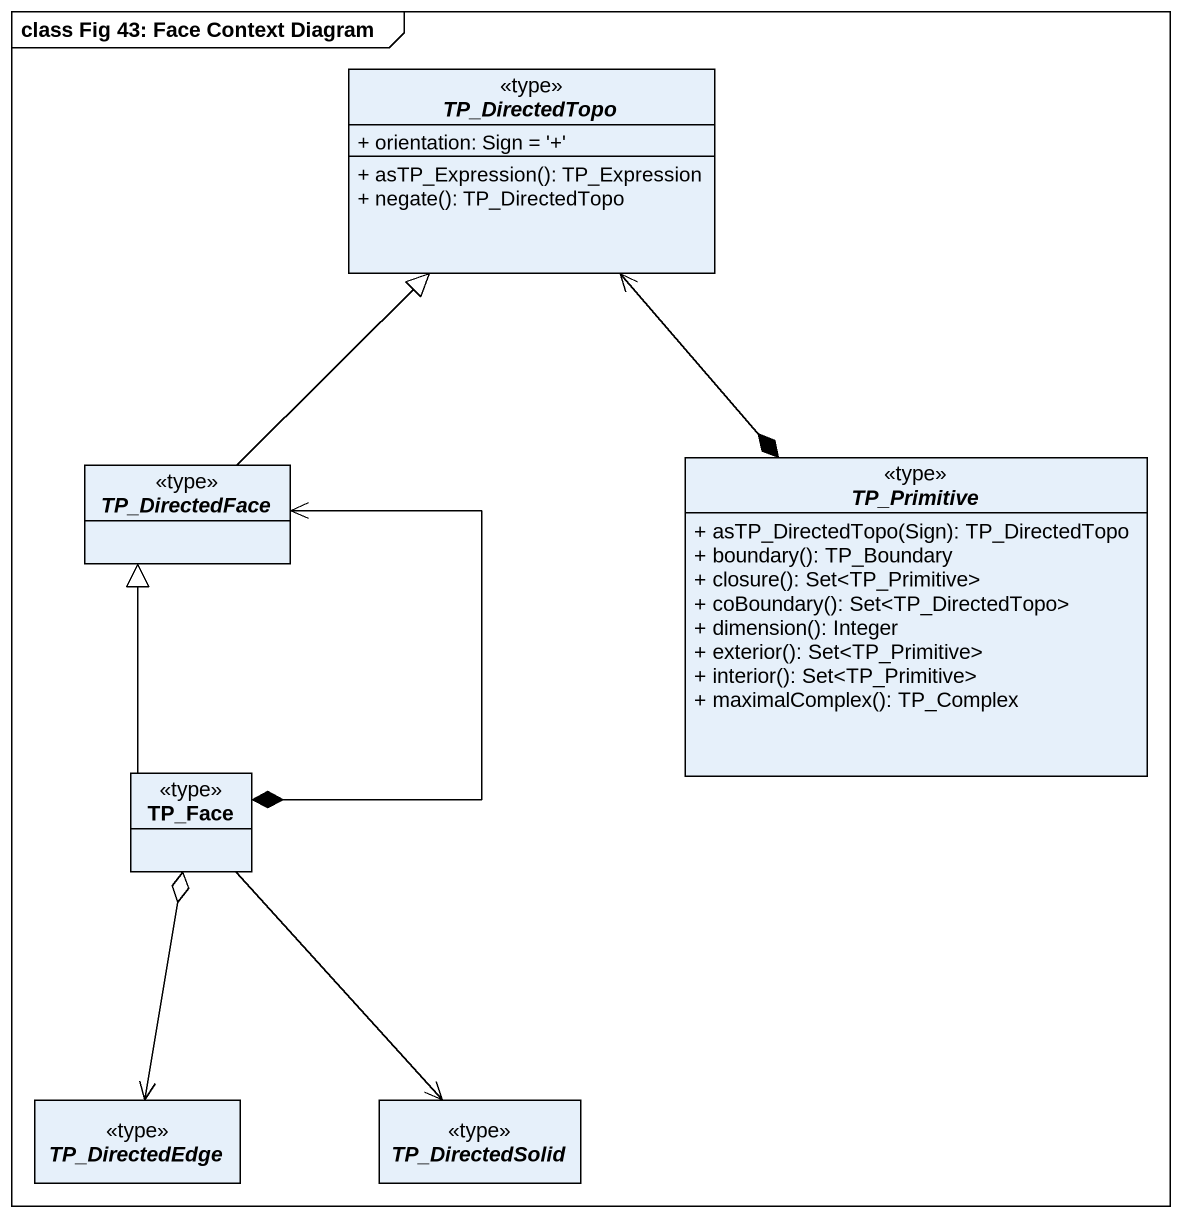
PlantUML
@startuml
mainframe class Fig 43: Face Context Diagram
hide circle
hide empty members
skinparam classAttributeIconSize 0
abstract class TP_DirectedTopo <<type>> {
  + orientation: Sign = '+'
  + asTP_Expression(): TP_Expression
  + negate(): TP_DirectedTopo
}
abstract class TP_DirectedFace <<type>>
abstract class TP_Primitive <<type>> {
  + asTP_DirectedTopo(Sign): TP_DirectedTopo
  + boundary(): TP_Boundary
  + closure(): Set<TP_Primitive>
  + coBoundary(): Set<TP_DirectedTopo>
  + dimension(): Integer
  + exterior(): Set<TP_Primitive>
  + interior(): Set<TP_Primitive>
  + maximalComplex(): TP_Complex
}
class TP_Face <<type>>
abstract class TP_DirectedEdge <<type>>
abstract class TP_DirectedSolid <<type>>
TP_DirectedFace -up-|> TP_DirectedTopo
TP_DirectedFace <--* TP_Face
TP_Primitive *-up-> TP_DirectedTopo
TP_Face -up-|> TP_DirectedFace
TP_Face --> TP_DirectedSolid
TP_DirectedEdge <-up-o TP_Face
@enduml
